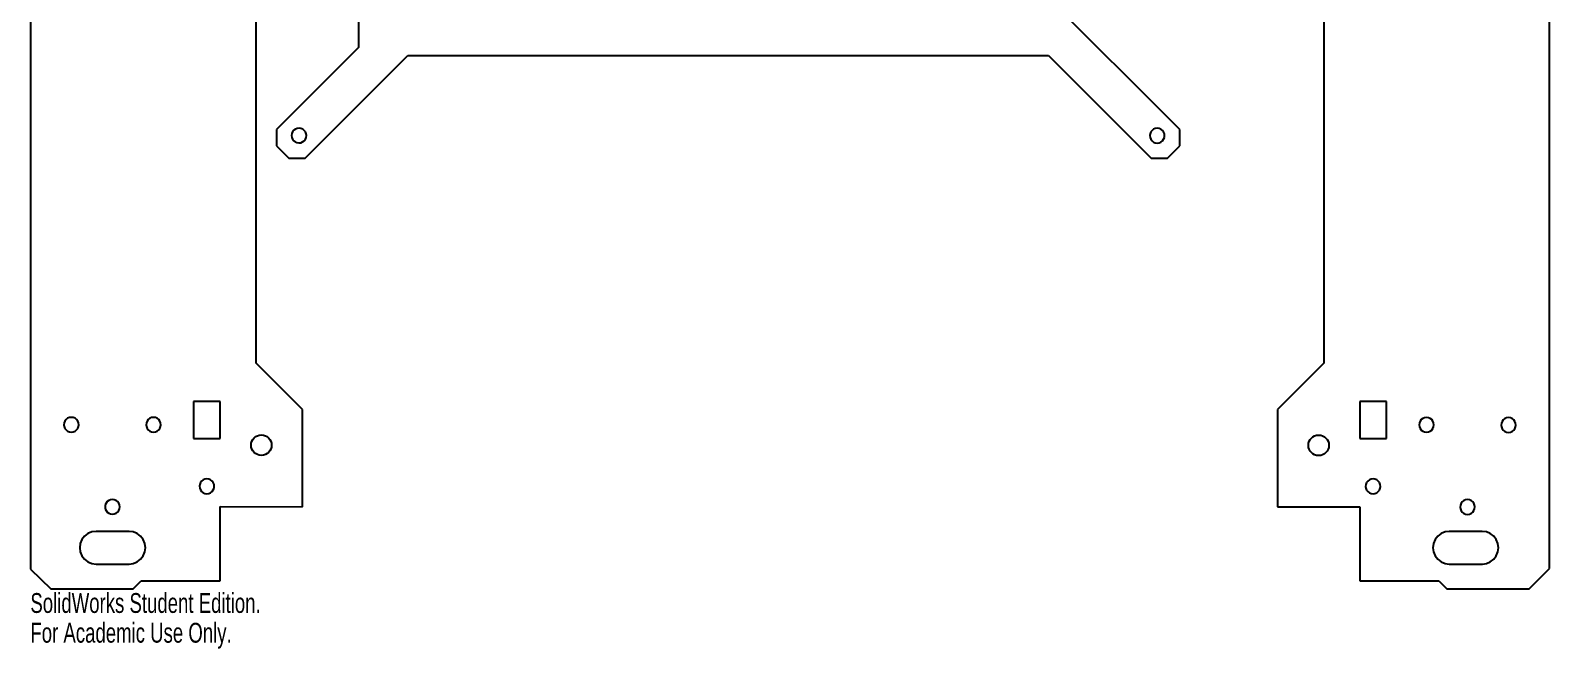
# Model space of a CAD drawing. Header units: millimetres. Extents: x -310 to 310, y -200 to 185.
# Drawn here: x -310.5 to 59.5, y -199.6 to -48.9 of the extents above; entities that cross this region are included whole.
import ezdxf

# ---------------------------------------------------------------- set-up
doc = ezdxf.new("R2010")
doc.units = ezdxf.units.MM
doc.styles.add('SLDTEXTSTYLE0', font='TXT', dxfattribs={"width": 0.7})

msp = doc.modelspace()

# ---------------------------------------------------------------- linework, layer by layer
at = {"color": 7, "linetype": 'Continuous'}
for p, q in [((-310.47, 179.97), (-310.47, -180.22)), ((59.53, -180.03), (59.53, 179.97)), ((-255.47, -130.03), (-255.47, 139.97)), ((4.53, 139.97), (4.53, -130.03)), ((-230.54, -33.03), (-230.54, -53.03)), ((-30.54, -73.03), (-70.54, -33.03)), ((-230.54, -53.03), (-250.54, -73.03)), ((-243.54, -80.03), (-218.54, -55.03)), ((-218.54, -55.03), (-62.54, -55.03)), ((-62.54, -55.03), (-37.54, -80.03)), ((-250.54, -73.03), (-250.54, -77.03)), ((-246.6, -73.6), (-246.79, -74.04)), ((-246.31, -73.23), (-246.6, -73.6)), ((-245.93, -72.95), (-246.31, -73.23)), ((-245.5, -72.78), (-245.93, -72.95)), ((-245.03, -72.72), (-245.5, -72.78)), ((-244.57, -72.79), (-245.03, -72.72)), ((-244.13, -72.97), (-244.57, -72.79)), ((-243.77, -73.26), (-244.13, -72.97)), ((-243.48, -73.64), (-243.77, -73.26)), ((-243.31, -74.08), (-243.48, -73.64)), ((-37.59, -73.64), (-37.77, -74.08)), ((-37.3, -73.27), (-37.59, -73.64)), ((-36.93, -72.98), (-37.3, -73.27)), ((-36.5, -72.8), (-36.93, -72.98)), ((-36.03, -72.74), (-36.5, -72.8)), ((-35.57, -72.8), (-36.03, -72.74)), ((-35.13, -72.98), (-35.57, -72.8)), ((-34.76, -73.27), (-35.13, -72.98)), ((-34.47, -73.64), (-34.76, -73.27)), ((-34.29, -74.08), (-34.47, -73.64)), ((-30.54, -77.03), (-30.54, -73.03)), ((-250.54, -77.03), (-247.54, -80.03)), ((-246.79, -74.04), (-246.85, -74.5)), ((-246.85, -74.5), (-246.8, -74.97)), ((-246.8, -74.97), (-246.62, -75.4)), ((-246.62, -75.4), (-246.34, -75.78)), ((-246.34, -75.78), (-245.97, -76.07)), ((-245.97, -76.07), (-245.54, -76.25)), ((-245.54, -76.25), (-245.07, -76.32)), ((-245.07, -76.32), (-244.61, -76.27)), ((-244.61, -76.27), (-244.17, -76.09)), ((-244.17, -76.09), (-243.79, -75.81)), ((-243.79, -75.81), (-243.5, -75.44)), ((-243.5, -75.44), (-243.32, -75.01)), ((-243.32, -75.01), (-243.25, -74.54)), ((-243.25, -74.54), (-243.31, -74.08)), ((-37.77, -74.08), (-37.83, -74.54)), ((-37.83, -74.54), (-37.77, -75.01)), ((-37.77, -75.01), (-37.59, -75.44)), ((-37.59, -75.44), (-37.3, -75.82)), ((-37.3, -75.82), (-36.93, -76.1)), ((-36.93, -76.1), (-36.5, -76.28)), ((-36.5, -76.28), (-36.03, -76.34)), ((-36.03, -76.34), (-35.57, -76.28)), ((-35.57, -76.28), (-35.13, -76.1)), ((-35.13, -76.1), (-34.76, -75.82)), ((-34.76, -75.82), (-34.47, -75.44)), ((-34.47, -75.44), (-34.29, -75.01)), ((-34.23, -74.54), (-34.29, -74.08)), ((-34.29, -75.01), (-34.23, -74.54)), ((-33.54, -80.03), (-30.54, -77.03)), ((-247.54, -80.03), (-243.54, -80.03)), ((-37.54, -80.03), (-33.54, -80.03)), ((-244.22, -141.28), (-255.47, -130.03)), ((4.53, -130.03), (-6.72, -141.28)), ((-264.22, -139.38), (-270.72, -139.38)), ((-270.72, -139.38), (-270.72, -148.38)), ((-264.22, -148.38), (-264.22, -139.38)), ((19.78, -139.38), (13.28, -139.38)), ((13.28, -139.38), (13.28, -148.38)), ((19.78, -148.38), (19.78, -139.38)), ((-302.06, -144.11), (-302.24, -144.55)), ((-301.77, -143.74), (-302.06, -144.11)), ((-301.4, -143.45), (-301.77, -143.74)), ((-300.97, -143.27), (-301.4, -143.45)), ((-300.5, -143.21), (-300.97, -143.27)), ((-300.04, -143.27), (-300.5, -143.21)), ((-299.6, -143.45), (-300.04, -143.27)), ((-299.23, -143.74), (-299.6, -143.45)), ((-298.94, -144.11), (-299.23, -143.74)), ((-298.76, -144.55), (-298.94, -144.11)), ((-282.05, -144.11), (-282.23, -144.55)), ((-281.76, -143.74), (-282.05, -144.11)), ((-281.39, -143.45), (-281.76, -143.74)), ((-280.95, -143.27), (-281.39, -143.45)), ((-280.49, -143.21), (-280.95, -143.27)), ((-280.02, -143.27), (-280.49, -143.21)), ((-279.59, -143.45), (-280.02, -143.27)), ((-279.21, -143.74), (-279.59, -143.45)), ((-278.93, -144.11), (-279.21, -143.74)), ((-278.75, -144.55), (-278.93, -144.11)), ((-244.22, -165.03), (-244.22, -141.28)), ((-6.72, -141.28), (-6.72, -165.03)), ((27.98, -144.14), (27.81, -144.58)), ((28.27, -143.77), (27.98, -144.14)), ((28.64, -143.48), (28.27, -143.77)), ((29.08, -143.3), (28.64, -143.48)), ((29.54, -143.24), (29.08, -143.3)), ((30.01, -143.3), (29.54, -143.24)), ((30.44, -143.48), (30.01, -143.3)), ((30.82, -143.77), (30.44, -143.48)), ((31.1, -144.14), (30.82, -143.77)), ((31.28, -144.58), (31.1, -144.14)), ((47.96, -144.19), (47.78, -144.62)), ((48.25, -143.81), (47.96, -144.19)), ((48.62, -143.53), (48.25, -143.81)), ((49.06, -143.35), (48.62, -143.53)), ((49.52, -143.29), (49.06, -143.35)), ((49.99, -143.35), (49.52, -143.29)), ((50.42, -143.53), (49.99, -143.35)), ((50.8, -143.81), (50.42, -143.53)), ((51.08, -144.19), (50.8, -143.81)), ((51.26, -144.62), (51.08, -144.19)), ((-302.24, -144.55), (-302.3, -145.01)), ((-302.3, -145.01), (-302.24, -145.48)), ((-302.24, -145.48), (-302.06, -145.91)), ((-302.06, -145.91), (-301.77, -146.28)), ((-301.77, -146.28), (-301.4, -146.57)), ((-301.4, -146.57), (-300.97, -146.75)), ((-300.97, -146.75), (-300.5, -146.81)), ((-300.5, -146.81), (-300.04, -146.75)), ((-300.04, -146.75), (-299.6, -146.57)), ((-299.6, -146.57), (-299.23, -146.28)), ((-299.23, -146.28), (-298.94, -145.91)), ((-298.94, -145.91), (-298.76, -145.48)), ((-298.7, -145.01), (-298.76, -144.55)), ((-298.76, -145.48), (-298.7, -145.01)), ((-282.23, -144.55), (-282.29, -145.01)), ((-282.29, -145.01), (-282.23, -145.48)), ((-282.23, -145.48), (-282.05, -145.91)), ((-282.05, -145.91), (-281.76, -146.28)), ((-281.76, -146.28), (-281.39, -146.57)), ((-281.39, -146.57), (-280.95, -146.75)), ((-280.95, -146.75), (-280.49, -146.81)), ((-280.49, -146.81), (-280.02, -146.75)), ((-280.02, -146.75), (-279.59, -146.57)), ((-279.59, -146.57), (-279.21, -146.28)), ((-279.21, -146.28), (-278.93, -145.91)), ((-278.93, -145.91), (-278.75, -145.48)), ((-278.69, -145.01), (-278.75, -144.55)), ((-278.75, -145.48), (-278.69, -145.01)), ((27.81, -144.58), (27.74, -145.04)), ((27.74, -145.04), (27.81, -145.51)), ((27.81, -145.51), (27.99, -145.94)), ((27.99, -145.94), (28.27, -146.31)), ((28.27, -146.31), (28.64, -146.6)), ((28.64, -146.6), (29.08, -146.78)), ((29.08, -146.78), (29.54, -146.84)), ((29.54, -146.84), (30.01, -146.78)), ((30.01, -146.78), (30.44, -146.6)), ((30.44, -146.6), (30.82, -146.31)), ((30.82, -146.31), (31.1, -145.94)), ((31.1, -145.94), (31.28, -145.51)), ((31.34, -145.04), (31.28, -144.58)), ((31.28, -145.51), (31.34, -145.04)), ((47.78, -144.62), (47.72, -145.09)), ((47.72, -145.09), (47.78, -145.55)), ((47.78, -145.55), (47.96, -145.99)), ((47.96, -145.99), (48.25, -146.36)), ((48.25, -146.36), (48.62, -146.65)), ((48.62, -146.65), (49.06, -146.82)), ((49.06, -146.82), (49.52, -146.89)), ((49.52, -146.89), (49.99, -146.82)), ((49.99, -146.82), (50.42, -146.64)), ((50.42, -146.64), (50.8, -146.36)), ((50.8, -146.36), (51.08, -145.99)), ((51.08, -145.99), (51.26, -145.55)), ((51.32, -145.09), (51.26, -144.62)), ((51.26, -145.55), (51.32, -145.09)), ((-270.72, -148.38), (-264.22, -148.38)), ((13.28, -148.38), (19.78, -148.38)), ((-268.76, -158.75), (-269.05, -159.12)), ((-268.39, -158.46), (-268.76, -158.75)), ((-267.95, -158.28), (-268.39, -158.46)), ((-267.49, -158.22), (-267.95, -158.28)), ((-267.02, -158.28), (-267.49, -158.22)), ((-266.59, -158.46), (-267.02, -158.28)), ((-266.21, -158.75), (-266.59, -158.46)), ((-265.93, -159.12), (-266.21, -158.75)), ((15.26, -158.76), (14.97, -159.13)), ((15.63, -158.47), (15.26, -158.76)), ((16.06, -158.29), (15.63, -158.47)), ((16.53, -158.23), (16.06, -158.29)), ((17, -158.29), (16.53, -158.23)), ((17.43, -158.47), (17, -158.29)), ((17.8, -158.76), (17.43, -158.47)), ((18.09, -159.13), (17.8, -158.76)), ((-269.23, -159.56), (-269.29, -160.02)), ((-269.29, -160.02), (-269.23, -160.49)), ((-269.05, -159.12), (-269.23, -159.56)), ((-269.23, -160.49), (-269.05, -160.92)), ((-269.05, -160.92), (-268.76, -161.3)), ((-268.76, -161.3), (-268.39, -161.58)), ((-268.39, -161.58), (-267.95, -161.76)), ((-267.95, -161.76), (-267.49, -161.82)), ((-267.49, -161.82), (-267.02, -161.76)), ((-267.02, -161.76), (-266.59, -161.58)), ((-266.59, -161.58), (-266.21, -161.29)), ((-266.21, -161.29), (-265.93, -160.92)), ((-265.75, -159.56), (-265.93, -159.12)), ((-265.93, -160.92), (-265.75, -160.49)), ((-265.69, -160.02), (-265.75, -159.56)), ((-265.75, -160.49), (-265.69, -160.02)), ((14.79, -159.57), (14.73, -160.03)), ((14.73, -160.03), (14.79, -160.5)), ((14.97, -159.13), (14.79, -159.57)), ((14.79, -160.5), (14.97, -160.93)), ((14.97, -160.93), (15.26, -161.3)), ((15.26, -161.3), (15.63, -161.59)), ((15.63, -161.59), (16.06, -161.77)), ((16.06, -161.77), (16.53, -161.83)), ((16.53, -161.83), (17, -161.77)), ((17, -161.77), (17.43, -161.59)), ((17.43, -161.59), (17.8, -161.3)), ((17.8, -161.3), (18.09, -160.93)), ((18.27, -159.57), (18.09, -159.13)), ((18.09, -160.93), (18.27, -160.5)), ((18.33, -160.03), (18.27, -159.57)), ((18.27, -160.5), (18.33, -160.03)), ((-292.23, -164.56), (-292.29, -165.03)), ((-292.29, -165.03), (-292.23, -165.49)), ((-292.05, -164.13), (-292.23, -164.56)), ((-292.23, -165.49), (-292.05, -165.93)), ((-291.77, -163.75), (-292.05, -164.13)), ((-292.05, -165.93), (-291.77, -166.3)), ((-291.39, -163.47), (-291.77, -163.75)), ((-291.77, -166.3), (-291.39, -166.58)), ((-290.96, -163.29), (-291.39, -163.47)), ((-290.49, -163.23), (-290.96, -163.29)), ((-290.03, -163.29), (-290.49, -163.23)), ((-289.59, -163.47), (-290.03, -163.29)), ((-289.22, -163.75), (-289.59, -163.47)), ((-289.59, -166.58), (-289.22, -166.3)), ((-288.94, -164.13), (-289.22, -163.75)), ((-289.22, -166.3), (-288.94, -165.93)), ((-288.76, -164.56), (-288.94, -164.13)), ((-288.94, -165.93), (-288.76, -165.49)), ((-288.69, -165.03), (-288.76, -164.56)), ((-288.76, -165.49), (-288.69, -165.03)), ((-264.22, -164.94), (-244.22, -165.03)), ((-264.22, -183.03), (-264.22, -164.94)), ((-6.72, -165.03), (13.28, -165.03)), ((13.28, -165.03), (13.28, -183.03)), ((37.79, -164.6), (37.73, -165.07)), ((37.73, -165.07), (37.79, -165.53)), ((37.97, -164.17), (37.79, -164.6)), ((37.79, -165.53), (37.97, -165.97)), ((38.26, -163.79), (37.97, -164.17)), ((37.97, -165.97), (38.26, -166.34)), ((38.63, -163.51), (38.26, -163.79)), ((38.26, -166.34), (38.63, -166.62)), ((39.07, -163.33), (38.63, -163.51)), ((39.53, -163.27), (39.07, -163.33)), ((40, -163.33), (39.53, -163.27)), ((40.43, -163.51), (40, -163.33)), ((40.81, -163.79), (40.43, -163.51)), ((40.43, -166.62), (40.81, -166.34)), ((41.09, -164.16), (40.81, -163.79)), ((40.81, -166.34), (41.09, -165.96)), ((41.27, -164.6), (41.09, -164.16)), ((41.09, -165.96), (41.27, -165.53)), ((41.33, -165.06), (41.27, -164.6)), ((41.27, -165.53), (41.33, -165.06)), ((-291.39, -166.58), (-290.96, -166.76)), ((-290.96, -166.76), (-290.49, -166.83)), ((-290.49, -166.83), (-290.03, -166.76)), ((-290.03, -166.76), (-289.59, -166.58)), ((38.63, -166.62), (39.07, -166.8)), ((39.07, -166.8), (39.53, -166.87)), ((39.53, -166.87), (40, -166.8)), ((40, -166.8), (40.43, -166.62)), ((-297.91, -173), (-298.31, -173.96)), ((-297.27, -172.17), (-297.91, -173)), ((-296.44, -171.53), (-297.27, -172.17)), ((-295.48, -171.13), (-296.44, -171.53)), ((-294.44, -171), (-295.48, -171.13)), ((-286.45, -171), (-294.44, -171)), ((-285.41, -171.13), (-286.45, -171)), ((-284.45, -171.53), (-285.41, -171.13)), ((-283.62, -172.17), (-284.45, -171.53)), ((-282.98, -173), (-283.62, -172.17)), ((-282.58, -173.96), (-282.98, -173)), ((31.63, -173), (31.23, -173.96)), ((32.27, -172.17), (31.63, -173)), ((33.09, -171.53), (32.27, -172.17)), ((34.06, -171.13), (33.09, -171.53)), ((35.09, -171), (34.06, -171.13)), ((43.09, -171), (35.09, -171)), ((44.13, -171.13), (43.09, -171)), ((45.09, -171.53), (44.13, -171.13)), ((45.92, -172.17), (45.09, -171.53)), ((46.55, -173), (45.92, -172.17)), ((46.95, -173.96), (46.55, -173)), ((-298.31, -173.96), (-298.44, -175)), ((-298.44, -175), (-298.31, -176.03)), ((-298.31, -176.03), (-297.91, -177)), ((-297.91, -177), (-297.27, -177.82)), ((-283.62, -177.82), (-282.98, -177)), ((-282.98, -177), (-282.58, -176.03)), ((-282.45, -175), (-282.58, -173.96)), ((-282.58, -176.03), (-282.45, -175)), ((31.23, -173.96), (31.09, -175)), ((31.09, -175), (31.23, -176.03)), ((31.23, -176.03), (31.63, -177)), ((31.63, -177), (32.27, -177.82)), ((45.92, -177.82), (46.55, -177)), ((46.55, -177), (46.95, -176.03)), ((47.09, -175), (46.95, -173.96)), ((46.95, -176.03), (47.09, -175)), ((-310.47, -180.22), (-305.47, -185.03)), ((-297.27, -177.82), (-296.44, -178.46)), ((-296.44, -178.46), (-295.48, -178.86)), ((-295.48, -178.86), (-294.44, -179)), ((-294.44, -179), (-286.38, -179)), ((-286.38, -179), (-285.41, -178.86)), ((-285.41, -178.86), (-284.45, -178.46)), ((-284.45, -178.46), (-283.62, -177.82)), ((32.27, -177.82), (33.09, -178.46)), ((33.09, -178.46), (34.06, -178.86)), ((34.06, -178.86), (35.09, -179)), ((35.09, -179), (43.16, -179)), ((43.16, -179), (44.13, -178.86)), ((44.13, -178.86), (45.09, -178.46)), ((45.09, -178.46), (45.92, -177.82)), ((54.53, -185.03), (59.53, -180.03)), ((-285.47, -185.03), (-283.47, -183.03)), ((-283.47, -183.03), (-264.22, -183.03)), ((13.28, -183.03), (32.53, -183.03)), ((32.53, -183.03), (34.53, -185.03)), ((-305.47, -185.03), (-285.47, -185.03)), ((34.53, -185.03), (54.53, -185.03))]:
    msp.add_line(p, q, dxfattribs=at)
for centre in [(-254.22, -149.99), (3.28, -150.03)]:
    msp.add_circle(centre, 2.5, dxfattribs=at)

# ---------------------------------------------------------------- texts
at = {"color": 7, "linetype": 'Continuous', "char_height": 4.8336, "attachment_point": 1, "style": 'SLDTEXTSTYLE0'}
for s, insert in [('SolidWorks Student Edition.', (-310.47, -186.05)), ('For Academic Use Only.', (-310.47, -193.3))]:
    msp.add_mtext(s, dxfattribs=dict(at, insert=insert))

doc.saveas('drawing.dxf')
